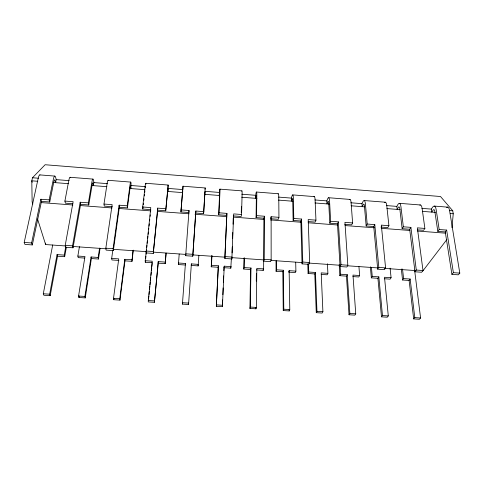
<?xml version="1.0" encoding="UTF-8"?>
<svg xmlns="http://www.w3.org/2000/svg" width="484" height="484" viewBox="0 0 484 484"><rect width="100%" height="100%" fill="white"/><g stroke="black" fill="none" stroke-linecap="round" stroke-linejoin="round"><path stroke-width="0.73" d="M256.417 269.921L263.199 270.393L263.205 268.91M263.199 270.393L263.635 268.904L263.895 218.211L264.403 216.239L256.556 215.64L256.084 217.618L263.895 218.211M278.034 193.878A7.327 0.962 -85.3 0 1 278.778 197L278.935 217.34L271.119 216.747L271.149 259.829L270.58 261.656L263.641 261.172L264.173 259.339L264.403 216.239M165.207 262.092L158.22 261.608L158.238 263.151L165.189 263.629L166.03 253.126M165.734 208.737L157.681 208.126L157.705 210.171L165.716 210.776L168.136 185.045L167.894 191.458L182.625 192.614L182.728 191.398M256.084 217.618L256.351 197.321A3.672 0.357 -85.5 0 0 255.927 196.298L255.473 198.307L255.969 193.267A7.345 0.72 -85.5 0 1 256.816 195.276L256.556 215.64M250.597 269.521L243.791 269.05L244.148 267.555L250.984 268.027L250.597 269.521L249.932 308.423L255.945 308.81L255.963 307.316M256.278 281.137L256.369 273.66M255.945 308.81L256.369 307.443L256.829 268.432L263.635 268.904M167.894 191.458L167.9 188.754L165.716 210.776M249.932 308.423L250.325 307.056L250.984 268.027M243.791 269.05L244.045 257.936M244.148 267.555L244.372 257.893M233.312 215.894L241.171 216.493L241.57 214.503L242.103 194.12A7.357 0.557 -85.6 0 0 241.764 191.017M241.268 212.73L241.425 206.71M223.844 270.683L223.965 267.682L230.801 268.154L230.85 266.672M230.801 268.154L231.382 258.468M226.566 215.386L218.683 214.787L218.974 212.785L226.893 213.383L224.854 258.45L231.866 258.94L231.915 257.428M232.072 252.896L232.272 246.858M232.55 238.552L232.756 232.508M233.034 224.201L233.24 218.163M231.866 258.94L233.675 213.904L241.57 214.503M65.225 245.933L45.611 244.553L45.665 243.101M224.854 258.45L226.893 213.383M218.096 267.277L211.236 266.805L211.454 265.293L218.338 265.77L216.324 306.275L222.398 306.662L222.67 299.917M222.876 294.671L223.148 287.926M223.36 282.674L223.632 275.928M222.398 306.662L224.237 266.176L231.104 266.654M216.324 306.275L218.338 265.77M178.402 264.542L178.475 263.012L185.426 263.49L185.318 265.02L178.402 264.542L179.195 254.052M181.016 209.899L189.02 210.51L188.881 212.53L180.919 211.931L183 186.219L205.204 187.974L203.625 213.65L195.693 213.045L192.759 256.193L185.681 255.697L185.802 253.822L192.922 254.324L195.863 211.03L203.837 211.635M204.732 192.511L204.623 194.332L219.222 195.476L219.645 190.4A7.381 0.309 -85.7 0 1 219.93 192.372L218.974 212.785M218.683 214.787L219.645 192.82L219.222 195.476M182.625 192.614L182.698 191.234M204.913 192.269L204.496 199.317M211.236 266.805L211.804 255.667M211.454 265.293L211.95 255.612M203.625 213.65L204.399 200.824M198.137 265.904L198.295 264.385L191.368 263.901L191.24 265.426L198.137 265.904L198.857 255.437M182.432 304.109L182.522 302.706L188.675 303.099L188.554 304.503L182.432 304.109L185.426 263.49M188.554 304.503L191.368 263.901M185.681 255.697L189.02 210.51M180.919 211.931L182.716 190.097M195.693 213.045L195.863 211.03M192.759 256.193L192.922 254.324M165.189 263.629L166.145 253.205M451.959 227.728L453.248 213.783L452.752 210.794L440.507 196.516L45.121 164.735L32.476 177.755L31.793 180.81L32.144 201.919L32.815 204.048M146.428 249.938L145.218 260.713L152.224 261.197L148.237 301.919L154.414 302.318L158.22 261.608M154.414 302.318L158.238 263.151M145.938 184.089A7.448 0.538 -86.1 0 0 145.091 186.491L142.689 206.989L150.772 207.6L146.101 252.92L153.259 253.422L157.681 208.126M148.54 298.967L148.848 296.008M148.999 294.526L149.302 291.574M149.532 289.353L149.834 286.395M149.986 284.919L150.288 281.96M150.445 280.484L150.748 277.526M150.978 275.305L151.28 272.347M151.431 270.871L151.734 267.912M151.885 266.436L152.194 263.478M153.259 253.422L157.705 210.171M204.623 194.332L204.835 192.287M205.016 189.244L205.204 187.974M146.676 247.699L146.918 245.461M147.16 243.222L147.408 240.984M147.65 238.745L147.892 236.507M148.14 234.268L148.382 232.03M148.63 229.791L148.794 228.303M149.036 226.064L149.278 223.826M149.604 220.843L149.768 219.349M150.094 216.366L150.258 214.872M150.584 211.889L150.748 210.395M152.266 262.739L145.291 262.255L145.454 260.767M145.696 258.529L145.944 256.29M146.186 254.052L146.428 251.813M150.827 209.651L142.786 209.04L143.046 206.849M143.3 204.665L143.47 203.201M143.808 200.285L143.978 198.821M144.323 195.905L144.492 194.447M144.746 192.257L144.916 190.799M131.836 259.787L124.793 259.297L124.957 260.852L131.969 261.336L132.925 250.803M131.969 261.336L133.318 250.143M112.778 250.464L111.677 258.389L118.743 258.879L113.522 298.283L113.746 299.717L119.978 300.116L124.957 260.852M119.978 300.116L119.784 298.682L124.793 259.297M144.946 189.661L130.813 188.56L131.061 183.412A7.466 0.708 -86.2 0 0 129.948 185.299L127.256 205.815L127.431 207.878L119.342 207.267L119.131 205.198L127.256 205.815M127.431 207.878L130.105 187.429A3.733 0.357 -86.2 0 1 130.662 186.461L130.813 188.56M113.746 299.717L113.94 298.235M108.428 180.744A7.484 0.968 -86.4 0 0 107.127 183.503L103.987 204.048L112.149 204.665L105.827 248.189L106.123 250.113L113.353 250.621L113.093 248.703L119.131 205.198M113.353 250.621L119.342 207.267M98.179 257.458L91.077 256.968L91.391 258.541L98.464 259.025L98.179 257.458L99.595 248.08M98.464 259.025L100.085 248.238M79.437 246.658L77.851 256.048L84.978 256.544L78.565 296.039L78.946 297.491L85.232 297.89L84.882 296.444L91.077 256.968M85.232 297.89L91.391 258.541M78.946 297.491L79.188 296.002M145.267 187.883L145.448 187.048M88.403 202.863L91.839 182.305A7.502 1.143 -86.5 0 1 93.551 180.453L93.89 182.583L93.382 185.632L93.043 183.509A3.751 0.575 -86.5 0 0 92.19 184.458L88.772 204.95L80.61 204.333L80.193 202.239L88.403 202.863L88.772 204.95M70.265 177.319A7.52 1.416 -86.6 0 0 68.795 180.49L64.898 201.078L73.138 201.701L65.225 245.334L65.739 247.282L73.036 247.796L80.61 204.333M73.036 247.796L72.564 245.848L80.193 202.239M64.239 255.11L57.07 254.614L57.535 256.205L64.668 256.695L64.239 255.11L65.806 246.435M64.668 256.695L66.356 247.324M223.965 267.682L224.237 266.176M52.689 244.983L43.294 293.776L43.838 295.246L50.185 295.651L57.535 256.205M50.185 295.651L49.664 294.187L57.07 254.614M49.156 199.88L53.355 179.28A7.538 1.591 -86.7 0 1 55.684 177.465L56.211 179.618L55.593 182.674L55.067 180.532A3.769 0.799 -86.7 0 0 53.905 181.458L49.737 201.991L41.485 201.368L40.868 199.251L49.156 199.88L49.737 201.991M40.033 174.93A7.55 1.767 -86.8 0 0 38.248 178.088L24.2 242.442L24.938 244.42L32.313 244.934L41.485 201.368M32.313 244.934L31.617 242.962L40.868 199.251M270.756 218.06L271.119 216.747M278.935 217.34L278.354 219.306L270.574 218.72M293.129 220.426L292.711 200.17A3.654 0.563 -85.3 0 0 292.015 199.13L291.386 201.12L291.326 198.101L291.955 196.105A7.308 1.125 -85.3 0 1 293.352 198.15L293.782 218.472L293.129 220.426L300.86 221.013L301.556 219.058L293.782 218.472M276.576 269.8L283.352 270.266L282.825 271.742L276.08 271.276L276.576 269.8L276.527 260.9M288.779 271.651L289.148 270.665L295.899 271.137L295.706 262.249M295.899 271.137L295.319 272.607L288.597 272.141M313.965 196.722A7.29 1.361 -85.1 0 1 315.108 199.856L315.949 220.153L315.181 222.096L308.181 221.569M329.816 223.203L328.733 202.99A3.636 0.756 -85 0 0 327.765 201.931L326.966 203.903L326.815 200.89L327.608 198.918A7.278 1.519 -85 0 1 329.55 200.993L330.651 221.273L329.816 223.203L337.475 223.783L338.352 221.853L330.651 221.273M289.148 270.665L289.783 309.585L289.208 310.934L283.243 310.553L283.787 309.203L283.352 270.266M315.949 220.153L308.205 219.567L309.675 262.546L308.913 264.349L302.046 263.865L302.772 262.056L301.556 219.058M308.731 272.02L315.447 272.486L314.788 273.95L308.096 273.49L308.731 272.02L308.459 263.883M366.158 225.955L364.422 205.785A3.624 0.956 -84.8 0 0 363.188 204.714L362.226 206.662L361.971 203.655L362.927 201.701A7.242 1.906 -84.8 0 1 365.402 203.812L367.168 224.044L366.158 225.955L373.745 226.53L374.798 224.624L367.168 224.044M327.42 263.738L327.898 273.345L327.178 274.803L321.255 274.398M349.563 199.535A7.254 1.754 -84.9 0 1 351.1 202.687L352.606 222.936L351.662 224.86L344.723 224.334M327.898 273.345L321.201 272.885L322.901 311.708L322.187 313.045L316.27 312.67L316.959 311.327L315.447 272.486M352.606 222.936L344.935 222.356L347.827 265.232L346.871 267.011L340.064 266.533L340.984 264.748L338.352 221.853M340.621 274.228L347.282 274.688L346.483 276.134L339.853 275.68L340.621 274.228L340.083 265.365M402.156 228.684L399.778 208.556A3.606 1.143 -84.5 0 0 398.284 207.467L397.158 209.391L396.813 206.396L397.933 204.46A7.212 2.287 -84.5 0 1 400.927 206.607L403.341 226.796L402.156 228.684L409.676 229.253L410.892 227.371L403.341 226.796M358.946 266.696L359.624 275.541L358.777 276.981L352.896 276.576M384.538 202.554A7.224 2.136 -84.6 0 1 386.758 205.494L388.912 225.701L387.799 227.595L380.926 227.075M372.244 276.412L378.851 276.872L377.925 278.306L371.343 277.852L372.244 276.412L371.47 267.573M359.624 275.541L352.981 275.081L355.74 313.814L354.881 315.138L349.018 314.763L349.853 313.438L347.282 274.688M388.912 225.701L381.319 225.121L385.591 267.888L384.453 269.649L377.714 269.177L378.821 267.41L374.798 224.624M437.82 231.382L434.807 211.302A3.588 1.331 -84.3 0 0 433.059 210.195L431.77 212.101L431.335 209.106L432.611 207.2A7.175 2.662 -84.3 0 1 436.12 209.372L439.169 229.519L437.82 231.382L445.262 231.951L446.653 230.088L439.169 229.519M390.098 268.154L391.09 277.719L390.116 279.147L384.284 278.742M419.779 205.083A7.193 2.511 -84.4 0 1 422.084 208.271L424.879 228.43L423.597 230.305L417.601 229.852M403.608 278.584L410.16 279.038L409.107 280.454L402.579 280.006L403.608 278.584L402.513 269.025M391.09 277.719L384.508 277.265L388.301 315.901L387.303 317.208L381.489 316.839L382.463 315.532L378.851 276.872M424.879 228.43L417.353 227.861L422.992 270.526L421.661 272.256L414.994 271.79L416.288 270.054L410.892 227.371M422.744 271.082L446.865 239.55M414.6 270.048L420.584 317.976L419.446 319.265L413.681 318.896L414.794 317.601L410.16 279.038M446.575 207.454A7.163 2.801 -84.1 0 1 449.545 210.431L459.8 273.115L458.294 274.827L451.911 274.38L453.381 272.661L446.653 230.088M43.294 293.776L49.664 294.187M78.565 296.039L84.882 296.444M113.522 298.283L119.784 298.682M148.177 300.503L154.378 300.903M216.572 304.89L222.67 305.283M250.325 307.056L256.369 307.443M283.787 309.203L289.783 309.585M316.959 311.327L322.901 311.708M349.853 313.438L355.74 313.814M382.463 315.532L388.301 315.901M414.794 317.601L420.584 317.976M84.609 258.069L78.22 257.633L77.851 256.048M118.937 260.44L111.901 259.956L111.677 258.389M24.2 242.442L31.617 242.962M65.225 245.334L72.564 245.848M105.827 248.189L113.093 248.703M146.023 251.021L153.21 251.529M225.187 256.593L232.235 257.089M264.173 259.339L271.149 259.829M302.772 262.056L309.675 262.546M340.984 264.748L347.827 265.232M378.821 267.41L385.591 267.888M416.288 270.054L422.992 270.526M453.381 272.661L459.8 273.115M72.763 246.465L105.954 248.794M113.498 249.327L146.682 251.662M153.47 252.14L185.904 254.421M192.692 254.899L225.127 257.179M231.915 257.657L264.349 259.938M271.137 260.416L302.064 262.588M308.852 263.066L339.774 265.244M347.318 265.776L377.49 267.894M384.278 268.372L415.205 270.55M72.848 203.746L65.394 203.177L64.898 201.078M112.403 206.741L104.284 206.123L103.987 204.048M41.194 202.602L72.866 204.992M80.404 205.561L112.076 207.957M118.864 208.471L150.536 210.867M157.324 211.375L188.996 213.771M195.028 214.224L226.7 216.62M233.488 217.134L263.647 219.409M270.435 219.924L301.351 222.259M308.139 222.773L337.548 224.999M345.092 225.568L374.501 227.789M381.283 228.303L409.942 230.469M417.48 231.037L445.383 233.149M39.803 174.899L54.783 176.085M70.083 177.295L92.928 179.098M108.083 180.296L130.71 182.087M145.72 183.273L168.136 185.045M219.93 189.141L241.921 190.877M256.514 192.027L278.294 193.751M292.747 194.895L314.328 196.601M328.648 197.732L350.029 199.42M364.216 200.545L385.397 202.215M399.457 203.328L420.445 204.986M434.372 206.087L447.694 207.14M32.476 177.755L38.436 178.221M56.211 179.618L69.164 180.641M93.89 182.583L107.363 183.642M131.212 185.517L145.303 186.624M168.184 188.421L182.873 189.577L183 186.219M204.811 191.301L219.361 192.444M241.812 194.211L255.51 195.288M278.548 197.097L291.326 198.101M314.89 199.952L326.815 200.89M350.9 202.784L361.971 203.655M386.571 205.591L396.813 206.396M421.909 208.368L431.335 209.106M449.751 210.558L452.752 210.794M37.77 181.282L31.793 180.81L32.228 182.262M53.367 182.498L68.589 183.69M91.924 185.517L106.897 186.685M241.734 197.236L256.962 198.428M278.494 200.11L292.862 201.235M315.017 202.965L329.162 204.073M351.124 205.791L364.476 206.837M386.891 208.592L400.129 209.626M422.326 211.363L435.443 212.385M450.241 213.547L453.248 213.783M37.534 218.974L45.611 244.553M445.262 231.951L451.911 274.38M409.676 229.253L414.994 271.79M409.107 280.454L413.681 318.896M401.333 269.013L402.579 280.006M373.745 226.53L377.714 269.177M377.925 278.306L381.489 316.839M370.387 266.829L371.343 277.852M346.483 276.134L349.018 314.763M337.475 223.783L340.064 266.533M339.187 264.633L339.853 275.68M142.689 206.989L142.786 209.04M145.218 260.713L145.291 262.255M314.788 273.95L316.27 312.67M307.782 263.895L308.096 273.49M300.86 221.013L302.046 263.865M289.184 309.445L289.208 310.934M282.825 271.742L283.243 310.553M276.025 260.93L276.08 271.276"/></g></svg>
